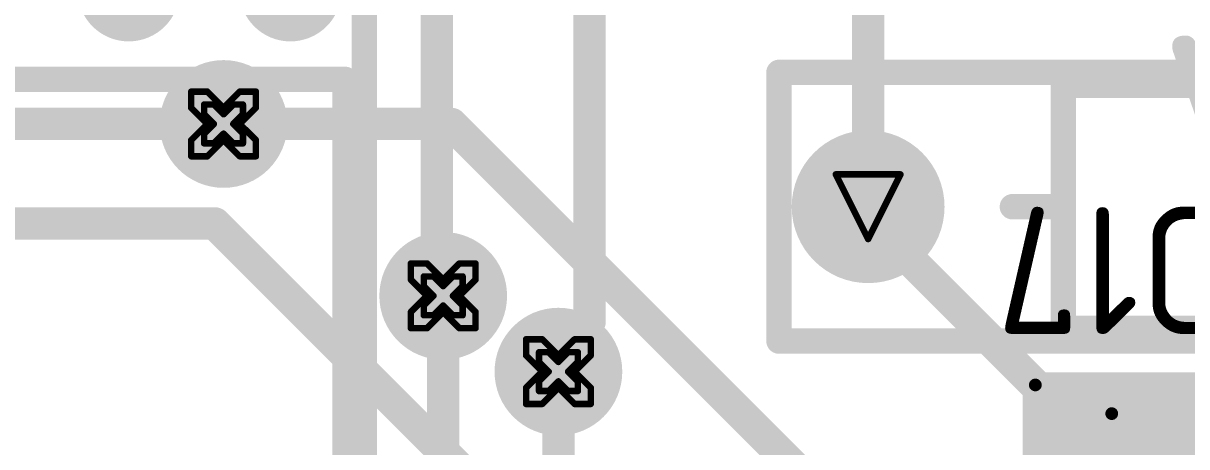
# Model space of a CAD drawing. Header units: millimetres. Extents: x 3219 to 51106, y -14166 to 2063.
# Drawn here: x 5622.96 to 5632.09, y 1775.05 to 1778.37 of the extents above; entities that cross this region are included whole.
import ezdxf

# ---------------------------------------------------------------- set-up
doc = ezdxf.new("R2010")
doc.units = ezdxf.units.MM
doc.layers.get('0').update_dxf_attribs({"lineweight": 53})
for name, color, linetype in [('Bottom Layer', 5, 'Continuous'), ('Bottom Solder', 6, 'Continuous'), ('Drill Drawing', 1, 'Continuous'), ('Mechanical 13', 56, 'Continuous'), ('Mechanical 15', 56, 'Continuous'), ('Multi-Layer', 9, 'Continuous'), ('Pad Holes', 156, 'Continuous'), ('Top 3D Body', 76, 'Continuous'), ('Top Assembly', 56, 'Continuous'), ('Top Courtyard', 56, 'Continuous'), ('Top Layer', 1, 'Continuous'), ('Top Overlay', 2, 'Continuous'), ('Top Paste', 8, 'Continuous'), ('Top Solder', 216, 'Continuous')]:
    doc.layers.add(name, color=color, linetype=linetype)
doc.styles.add('GOST type B', font='GOST_B.TTF', dxfattribs={"height": 3.5})

# ---------------------------------------------------------------- blocks, each defined once
blk = doc.blocks.new('DO_35_54')
at = {"layer": 'Bottom Layer'}
h = blk.add_hatch(color=5, dxfattribs=at)
edge = h.paths.add_edge_path()
edge.add_arc((3.813, 0), 0.6, 0, 360)
at = {"layer": 'Bottom Solder'}
h = blk.add_hatch(color=6, dxfattribs=at)
edge = h.paths.add_edge_path()
edge.add_arc((3.813, 0), 0.6, 0, 360)
at = {"layer": 'Multi-Layer'}
h = blk.add_hatch(color=9, dxfattribs=at)
edge = h.paths.add_edge_path()
edge.add_arc((3.813, 0), 0.6, 0, 360)
at = {"layer": 'Pad Holes'}
h = blk.add_hatch(color=7, dxfattribs=at)
edge = h.paths.add_edge_path()
edge.add_arc((3.813, 0), 0.35, 0, 360)
at = {"layer": 'Top Layer'}
h = blk.add_hatch(color=1, dxfattribs=at)
edge = h.paths.add_edge_path()
edge.add_arc((3.813, 0), 0.6, 0, 360)
at = {"layer": 'Top Solder'}
h = blk.add_hatch(color=216, dxfattribs=at)
edge = h.paths.add_edge_path()
edge.add_arc((3.813, 0), 0.6, 0, 360)
at = {"layer": 'Top 3D Body', "const_width": 0.2}
for points in [[(-2.28, 0.955), (2.28, 0.955)], [(2.28, 0.955), (2.28, -0.955)], [(-2.28, -0.955), (2.28, -0.955)]]:
    blk.add_lwpolyline(points, dxfattribs=at)
at = {"layer": 'Top 3D Body', "const_width": 0.1}
for points in [[(2.23, 0.955, 1), (2.33, 0.955, 1)], [(2.23, 0.955, 1), (2.33, 0.955, 1)], [(2.23, -0.955, 1), (2.33, -0.955, 1)], [(2.23, -0.955, 1), (2.33, -0.955, 1)]]:
    blk.add_lwpolyline(points, format="xyb", close=True, dxfattribs=at)
at = {"layer": 'Top Assembly', "const_width": 0.2}
for points in [[(-4.513, 1.055), (4.513, 1.055)], [(4.513, 1.055), (4.513, -1.055)], [(-4.513, -1.055), (4.513, -1.055)]]:
    blk.add_lwpolyline(points, dxfattribs=at)
at = {"layer": 'Top Assembly', "const_width": 0.1}
for points in [[(4.463, 1.055, 1), (4.563, 1.055, 1)], [(4.463, 1.055, 1), (4.563, 1.055, 1)], [(4.463, -1.055, 1), (4.563, -1.055, 1)], [(4.463, -1.055, 1), (4.563, -1.055, 1)]]:
    blk.add_lwpolyline(points, format="xyb", close=True, dxfattribs=at)
at = {"layer": 'Top Courtyard', "const_width": 0.2}
for points in [[(-4.513, 1.055), (4.513, 1.055)], [(4.513, 1.055), (4.513, -1.055)], [(-4.513, -1.055), (4.513, -1.055)]]:
    blk.add_lwpolyline(points, dxfattribs=at)
at = {"layer": 'Top Courtyard', "const_width": 0.1}
for points in [[(4.463, 1.055, 1), (4.563, 1.055, 1)], [(4.463, 1.055, 1), (4.563, 1.055, 1)], [(4.463, -1.055, 1), (4.563, -1.055, 1)], [(4.463, -1.055, 1), (4.563, -1.055, 1)]]:
    blk.add_lwpolyline(points, format="xyb", close=True, dxfattribs=at)
at = {"layer": 'Top Overlay', "const_width": 0.2}
for points in [[(-2.28, 0.955), (2.28, 0.955)], [(2.28, 0.955), (2.28, -0.955)], [(2.28, 0), (2.68, 0)], [(-2.28, -0.955), (2.28, -0.955)]]:
    blk.add_lwpolyline(points, dxfattribs=at)
at = {"layer": 'Top Overlay', "const_width": 0.1}
for points in [[(2.23, 0.955, 1), (2.33, 0.955, 1)], [(2.23, 0.955, 1), (2.33, 0.955, 1)], [(2.23, 0, 1), (2.33, 0, 1)], [(2.63, 0, 1), (2.73, 0, 1)], [(2.23, -0.955, 1), (2.33, -0.955, 1)], [(2.23, -0.955, 1), (2.33, -0.955, 1)]]:
    blk.add_lwpolyline(points, format="xyb", close=True, dxfattribs=at)
at = {"layer": 'Top Assembly', "style": 'GOST type B'}
blk.add_text('VD17', height=1, dxfattribs=at).set_placement((0, 0))
blk = doc.blocks.new('14______98')
at = {"layer": 'Top Layer'}
h = blk.add_hatch(color=1, dxfattribs=at)
edge = h.paths.add_edge_path()
edge.add_arc((5.4, -6.35), 0.3, 90, 270)
edge.add_line((5.4, -6.65), (6.4, -6.65))
edge.add_arc((6.4, -6.35), 0.3, 270, 450)
edge.add_line((6.4, -6.05), (5.4, -6.05))
h = blk.add_hatch(color=1, dxfattribs=at)
edge = h.paths.add_edge_path()
edge.add_arc((5.4, -7.62), 0.3, 90, 270)
edge.add_line((5.4, -7.92), (6.4, -7.92))
edge.add_arc((6.4, -7.62), 0.3, 270, 450)
edge.add_line((6.4, -7.32), (5.4, -7.32))
at = {"layer": 'Top Paste'}
h = blk.add_hatch(color=8, dxfattribs=at)
edge = h.paths.add_edge_path()
edge.add_arc((5.4, -6.35), 0.3, 90, 270)
edge.add_line((5.4, -6.65), (6.4, -6.65))
edge.add_arc((6.4, -6.35), 0.3, 270, 450)
edge.add_line((6.4, -6.05), (5.4, -6.05))
h = blk.add_hatch(color=8, dxfattribs=at)
edge = h.paths.add_edge_path()
edge.add_arc((5.4, -7.62), 0.3, 90, 270)
edge.add_line((5.4, -7.92), (6.4, -7.92))
edge.add_arc((6.4, -7.62), 0.3, 270, 450)
edge.add_line((6.4, -7.32), (5.4, -7.32))
at = {"layer": 'Top Solder'}
h = blk.add_hatch(color=216, dxfattribs=at)
edge = h.paths.add_edge_path()
edge.add_arc((5.4, -6.35), 0.4016, 90, 270)
edge.add_line((5.4, -6.7516), (6.4, -6.7516))
edge.add_arc((6.4, -6.35), 0.4016, 270, 450)
edge.add_line((6.4, -5.9484), (5.4, -5.9484))
h = blk.add_hatch(color=216, dxfattribs=at)
edge = h.paths.add_edge_path()
edge.add_arc((5.4, -7.62), 0.4016, 90, 270)
edge.add_line((5.4, -8.0216), (6.4, -8.0216))
edge.add_arc((6.4, -7.62), 0.4016, 270, 450)
edge.add_line((6.4, -7.2184), (5.4, -7.2184))
at = {"layer": 'Mechanical 13'}
blk.add_lwpolyline([(5.9685, -8.15, 0.1, 0.1, 0), (-0.1683, -8.15, 0.1, 0.1, 0)], format="xyseb", dxfattribs=at)
at = {"layer": 'Mechanical 15'}
blk.add_lwpolyline([(-0.75, -8.25, 0.1, 0.1, 0), (6.75, -8.25, 0.1, 0.1, 0)], format="xyseb", dxfattribs=at)
at = {"layer": 'Top Overlay'}
for points in [[(4.7, 0.45, 0.2, 0.2, 0), (4.7, -8.05, 0.2, 0.2, 0)], [(1.2, -8.05, 0.2, 0.2, 0), (4.7, -8.05, 0.2, 0.2, 0)]]:
    blk.add_lwpolyline(points, format="xyseb", dxfattribs=at)
blk.add_lwpolyline([(4.65, -8.05, 0.1, 0.1, 1), (4.75, -8.05, 0.1, 0.1, 1)], format="xyseb", close=True, dxfattribs=at)
blk.add_lwpolyline([(4.65, -8.05, 0.1, 0.1, 1), (4.75, -8.05, 0.1, 0.1, 1)], format="xyseb", close=True, dxfattribs=at)
blk = doc.blocks.new('CAP__1206_108')
at = {"layer": 'Top Layer'}
for points in [[(-2, -0.8), (-2, 0.8), (-1, 0.8), (-1, -0.8)], [(1, -0.8), (1, 0.8), (2, 0.8), (2, -0.8)]]:
    blk.add_hatch(color=1, dxfattribs=at).paths.add_polyline_path(points)
at = {"layer": 'Top Paste'}
for points in [[(-2, -0.8), (-2, 0.8), (-1, 0.8), (-1, -0.8)], [(1, -0.8), (1, 0.8), (2, 0.8), (2, -0.8)]]:
    blk.add_hatch(color=8, dxfattribs=at).paths.add_polyline_path(points)
at = {"layer": 'Top Solder'}
for points in [[(-2.1016, -0.9016), (-2.1016, 0.9016), (-0.8984, 0.9016), (-0.8984, -0.9016)], [(0.8984, -0.9016), (0.8984, 0.9016), (2.1016, 0.9016), (2.1016, -0.9016)]]:
    blk.add_hatch(color=216, dxfattribs=at).paths.add_polyline_path(points)
at = {"layer": 'Mechanical 13'}
for points in [[(1.6, 0.775, 0.1, 0.1, 0), (-1.6, 0.775, 0.1, 0.1, 0)], [(-1.6, 0.775, 0.1, 0.1, 0), (-1.6, -0.775, 0.1, 0.1, 0)], [(1.6, 0.775, 0.1, 0.1, 0), (1.6, -0.775, 0.1, 0.1, 0)], [(1.6, -0.775, 0.1, 0.1, 0), (-1.6, -0.775, 0.1, 0.1, 0)]]:
    blk.add_lwpolyline(points, format="xyseb", dxfattribs=at)
for points in [[(-1.625, 0.775, 0.05, 0.05, 1), (-1.575, 0.775, 0.05, 0.05, 1)], [(-1.625, 0.775, 0.05, 0.05, 1), (-1.575, 0.775, 0.05, 0.05, 1)], [(1.575, 0.775, 0.05, 0.05, 1), (1.625, 0.775, 0.05, 0.05, 1)], [(1.575, 0.775, 0.05, 0.05, 1), (1.625, 0.775, 0.05, 0.05, 1)], [(-1.625, -0.775, 0.05, 0.05, 1), (-1.575, -0.775, 0.05, 0.05, 1)], [(-1.625, -0.775, 0.05, 0.05, 1), (-1.575, -0.775, 0.05, 0.05, 1)], [(1.575, -0.775, 0.05, 0.05, 1), (1.625, -0.775, 0.05, 0.05, 1)], [(1.575, -0.775, 0.05, 0.05, 1), (1.625, -0.775, 0.05, 0.05, 1)]]:
    blk.add_lwpolyline(points, format="xyseb", close=True, dxfattribs=at)
at = {"layer": 'Mechanical 15'}
for points in [[(-2.2, 1, 0.1, 0.1, 0), (-2.2, -1, 0.1, 0.1, 0)], [(2.2, 1, 0.1, 0.1, 0), (-2.2, 1, 0.1, 0.1, 0)], [(2.2, 1, 0.1, 0.1, 0), (2.2, -1, 0.1, 0.1, 0)], [(0, 0.5, 0.1, 0.1, 0), (0, -0.5, 0.1, 0.1, 0)], [(0.5, 0, 0.1, 0.1, 0), (-0.5, 0, 0.1, 0.1, 0)], [(2.2, -1, 0.1, 0.1, 0), (-2.2, -1, 0.1, 0.1, 0)]]:
    blk.add_lwpolyline(points, format="xyseb", dxfattribs=at)
for points in [[(-2.225, 1, 0.05, 0.05, 1), (-2.175, 1, 0.05, 0.05, 1)], [(-2.225, 1, 0.05, 0.05, 1), (-2.175, 1, 0.05, 0.05, 1)], [(2.175, 1, 0.05, 0.05, 1), (2.225, 1, 0.05, 0.05, 1)], [(2.175, 1, 0.05, 0.05, 1), (2.225, 1, 0.05, 0.05, 1)], [(-0.025, 0.5, 0.05, 0.05, 1), (0.025, 0.5, 0.05, 0.05, 1)], [(-0.525, 0, 0.05, 0.05, 1), (-0.475, 0, 0.05, 0.05, 1)], [(0.475, 0, 0.05, 0.05, 1), (0.525, 0, 0.05, 0.05, 1)], [(-0.025, -0.5, 0.05, 0.05, 1), (0.025, -0.5, 0.05, 0.05, 1)], [(-2.225, -1, 0.05, 0.05, 1), (-2.175, -1, 0.05, 0.05, 1)], [(-2.225, -1, 0.05, 0.05, 1), (-2.175, -1, 0.05, 0.05, 1)], [(2.175, -1, 0.05, 0.05, 1), (2.225, -1, 0.05, 0.05, 1)], [(2.175, -1, 0.05, 0.05, 1), (2.225, -1, 0.05, 0.05, 1)]]:
    blk.add_lwpolyline(points, format="xyseb", close=True, dxfattribs=at)
at = {"layer": 'Top Overlay'}
for points in [[(2.2, 1, 0.2, 0.2, 0), (-2.2, 1, 0.2, 0.2, 0)], [(-2.2, 1, 0.2, 0.2, 0), (-2.2, -1, 0.2, 0.2, 0)], [(2.2, 1, 0.2, 0.2, 0), (2.2, -1, 0.2, 0.2, 0)], [(2.2, -1, 0.2, 0.2, 0), (-2.2, -1, 0.2, 0.2, 0)]]:
    blk.add_lwpolyline(points, format="xyseb", dxfattribs=at)
for points in [[(-2.25, 1, 0.1, 0.1, 1), (-2.15, 1, 0.1, 0.1, 1)], [(-2.25, 1, 0.1, 0.1, 1), (-2.15, 1, 0.1, 0.1, 1)], [(2.15, 1, 0.1, 0.1, 1), (2.25, 1, 0.1, 0.1, 1)], [(2.15, 1, 0.1, 0.1, 1), (2.25, 1, 0.1, 0.1, 1)], [(-2.25, -1, 0.1, 0.1, 1), (-2.15, -1, 0.1, 0.1, 1)], [(-2.25, -1, 0.1, 0.1, 1), (-2.15, -1, 0.1, 0.1, 1)], [(2.15, -1, 0.1, 0.1, 1), (2.25, -1, 0.1, 0.1, 1)], [(2.15, -1, 0.1, 0.1, 1), (2.25, -1, 0.1, 0.1, 1)]]:
    blk.add_lwpolyline(points, format="xyseb", close=True, dxfattribs=at)

msp = doc.modelspace()

# ---------------------------------------------------------------- hatches: boundary and pattern name
at = {"layer": 'Bottom Layer'}
h = msp.add_hatch(color=5, dxfattribs=at)
edge = h.paths.add_edge_path()
edge.add_arc((5624.5285, 1777.5831), 0.4, 0, 360)
h = msp.add_hatch(color=5, dxfattribs=at)
edge = h.paths.add_edge_path()
edge.add_arc((5626.2535, 1776.2331), 0.4, 0, 360)
h = msp.add_hatch(color=5, dxfattribs=at)
edge = h.paths.add_edge_path()
edge.add_arc((5627.1582, 1775.6378), 0.4, 0, 360)
at = {"layer": 'Bottom Solder'}
h = msp.add_hatch(color=6, dxfattribs=at)
edge = h.paths.add_edge_path()
edge.add_arc((5624.5285, 1777.5831), 0.5016, 0, 360)
h = msp.add_hatch(color=6, dxfattribs=at)
edge = h.paths.add_edge_path()
edge.add_arc((5626.2535, 1776.2331), 0.5016, 0, 360)
h = msp.add_hatch(color=6, dxfattribs=at)
edge = h.paths.add_edge_path()
edge.add_arc((5627.1582, 1775.6378), 0.5016, 0, 360)
at = {"layer": 'Top Layer'}
h = msp.add_hatch(color=1, dxfattribs=at)
edge = h.paths.add_edge_path()
edge.add_arc((5624.5285, 1777.5831), 0.4, 0, 360)
h = msp.add_hatch(color=1, dxfattribs=at)
edge = h.paths.add_edge_path()
edge.add_arc((5626.2535, 1776.2331), 0.4, 0, 360)
h = msp.add_hatch(color=1, dxfattribs=at)
edge = h.paths.add_edge_path()
edge.add_arc((5627.1582, 1775.6378), 0.4, 0, 360)
at = {"layer": 'Top Solder'}
h = msp.add_hatch(color=216, dxfattribs=at)
edge = h.paths.add_edge_path()
edge.add_arc((5624.5285, 1777.5831), 0.5016, 0, 360)
h = msp.add_hatch(color=216, dxfattribs=at)
edge = h.paths.add_edge_path()
edge.add_arc((5626.2535, 1776.2331), 0.5016, 0, 360)
h = msp.add_hatch(color=216, dxfattribs=at)
edge = h.paths.add_edge_path()
edge.add_arc((5627.1582, 1775.6378), 0.5016, 0, 360)

# ---------------------------------------------------------------- linework, layer by layer
at = {"layer": 'Bottom Layer'}
for points in [[(5627.4035, 1776.0309, 0.254, 0.254, 0), (5627.4035, 1782.5581, 0.254, 0.254, 0)], [(5626.2035, 1776.2831, 0.254, 0.254, 0), (5626.2035, 1779.3642, 0.254, 0.254, 0)], [(5621.8473, 1777.5831, 0.254, 0.254, 0), (5624.5285, 1777.5831, 0.254, 0.254, 0)], [(5612.8095, 1776.8021, 0.254, 0.254, 0), (5624.4595, 1776.8021, 0.254, 0.254, 0)], [(5624.4595, 1776.8021, 0.254, 0.254, 0), (5626.8035, 1774.4581, 0.254, 0.254, 0)], [(5626.2035, 1776.2831, 0.254, 0.254, 0), (5626.2535, 1776.2331, 0.254, 0.254, 0)], [(5627.1582, 1775.7856, 0.254, 0.254, 0), (5627.4035, 1776.0309, 0.254, 0.254, 0)], [(5627.1582, 1775.6378, 0.254, 0.254, 0), (5627.1582, 1775.7856, 0.254, 0.254, 0)]]:
    msp.add_lwpolyline(points, format="xyseb", dxfattribs=at)
for points in [[(5624.465, 1777.5831, 0.127, 0.127, 1), (5624.592, 1777.5831, 0.127, 0.127, 1)], [(5624.396, 1776.8021, 0.127, 0.127, 1), (5624.523, 1776.8021, 0.127, 0.127, 1)], [(5624.396, 1776.8021, 0.127, 0.127, 1), (5624.523, 1776.8021, 0.127, 0.127, 1)], [(5626.14, 1776.2831, 0.127, 0.127, 1), (5626.267, 1776.2831, 0.127, 0.127, 1)], [(5626.14, 1776.2831, 0.127, 0.127, 1), (5626.267, 1776.2831, 0.127, 0.127, 1)], [(5626.19, 1776.2331, 0.127, 0.127, 1), (5626.317, 1776.2331, 0.127, 0.127, 1)], [(5627.34, 1776.0309, 0.127, 0.127, 1), (5627.467, 1776.0309, 0.127, 0.127, 1)], [(5627.34, 1776.0309, 0.127, 0.127, 1), (5627.467, 1776.0309, 0.127, 0.127, 1)], [(5627.0947, 1775.7856, 0.127, 0.127, 1), (5627.2217, 1775.7856, 0.127, 0.127, 1)], [(5627.0947, 1775.7856, 0.127, 0.127, 1), (5627.2217, 1775.7856, 0.127, 0.127, 1)], [(5627.0947, 1775.6378, 0.127, 0.127, 1), (5627.2217, 1775.6378, 0.127, 0.127, 1)]]:
    msp.add_lwpolyline(points, format="xyseb", close=True, dxfattribs=at)
at = {"layer": 'Drill Drawing'}
for points in [[(5624.2745, 1777.7101, 0.0508, 0.0508, 0), (5624.2745, 1777.8371, 0.0508, 0.0508, 0)], [(5624.2745, 1777.8371, 0.0508, 0.0508, 0), (5624.4015, 1777.8371, 0.0508, 0.0508, 0)], [(5624.4015, 1777.8371, 0.0508, 0.0508, 0), (5624.5285, 1777.7101, 0.0508, 0.0508, 0)], [(5624.5285, 1777.7101, 0.0508, 0.0508, 0), (5624.6555, 1777.8371, 0.0508, 0.0508, 0)], [(5624.6555, 1777.8371, 0.0508, 0.0508, 0), (5624.7825, 1777.8371, 0.0508, 0.0508, 0)], [(5624.7825, 1777.7101, 0.0508, 0.0508, 0), (5624.7825, 1777.8371, 0.0508, 0.0508, 0)], [(5624.3761, 1777.6593, 0.0508, 0.0508, 0), (5624.3761, 1777.7355, 0.0508, 0.0508, 0)], [(5624.3761, 1777.7355, 0.0508, 0.0508, 0), (5624.4523, 1777.7355, 0.0508, 0.0508, 0)], [(5624.4523, 1777.7355, 0.0508, 0.0508, 0), (5624.5285, 1777.6593, 0.0508, 0.0508, 0)], [(5624.5285, 1777.6593, 0.0508, 0.0508, 0), (5624.6047, 1777.7355, 0.0508, 0.0508, 0)], [(5624.6047, 1777.7355, 0.0508, 0.0508, 0), (5624.6809, 1777.7355, 0.0508, 0.0508, 0)], [(5624.6809, 1777.6593, 0.0508, 0.0508, 0), (5624.6809, 1777.7355, 0.0508, 0.0508, 0)], [(5624.2745, 1777.7101, 0.0508, 0.0508, 0), (5624.4015, 1777.5831, 0.0508, 0.0508, 0)], [(5624.3761, 1777.6593, 0.0508, 0.0508, 0), (5624.4523, 1777.5831, 0.0508, 0.0508, 0)], [(5624.6047, 1777.5831, 0.0508, 0.0508, 0), (5624.6809, 1777.6593, 0.0508, 0.0508, 0)], [(5624.6555, 1777.5831, 0.0508, 0.0508, 0), (5624.7825, 1777.7101, 0.0508, 0.0508, 0)], [(5624.2745, 1777.4561, 0.0508, 0.0508, 0), (5624.4015, 1777.5831, 0.0508, 0.0508, 0)], [(5624.3761, 1777.5069, 0.0508, 0.0508, 0), (5624.4523, 1777.5831, 0.0508, 0.0508, 0)], [(5624.6047, 1777.5831, 0.0508, 0.0508, 0), (5624.6809, 1777.5069, 0.0508, 0.0508, 0)], [(5624.6555, 1777.5831, 0.0508, 0.0508, 0), (5624.7825, 1777.4561, 0.0508, 0.0508, 0)], [(5624.2745, 1777.3291, 0.0508, 0.0508, 0), (5624.2745, 1777.4561, 0.0508, 0.0508, 0)], [(5624.3761, 1777.4307, 0.0508, 0.0508, 0), (5624.3761, 1777.5069, 0.0508, 0.0508, 0)], [(5624.4015, 1777.3291, 0.0508, 0.0508, 0), (5624.5285, 1777.4561, 0.0508, 0.0508, 0)], [(5624.4523, 1777.4307, 0.0508, 0.0508, 0), (5624.5285, 1777.5069, 0.0508, 0.0508, 0)], [(5624.5285, 1777.5069, 0.0508, 0.0508, 0), (5624.6047, 1777.4307, 0.0508, 0.0508, 0)], [(5624.5285, 1777.4561, 0.0508, 0.0508, 0), (5624.6555, 1777.3291, 0.0508, 0.0508, 0)], [(5624.6809, 1777.4307, 0.0508, 0.0508, 0), (5624.6809, 1777.5069, 0.0508, 0.0508, 0)], [(5624.7825, 1777.3291, 0.0508, 0.0508, 0), (5624.7825, 1777.4561, 0.0508, 0.0508, 0)], [(5624.3761, 1777.4307, 0.0508, 0.0508, 0), (5624.4523, 1777.4307, 0.0508, 0.0508, 0)], [(5624.6047, 1777.4307, 0.0508, 0.0508, 0), (5624.6809, 1777.4307, 0.0508, 0.0508, 0)], [(5624.2745, 1777.3291, 0.0508, 0.0508, 0), (5624.4015, 1777.3291, 0.0508, 0.0508, 0)], [(5624.6555, 1777.3291, 0.0508, 0.0508, 0), (5624.7825, 1777.3291, 0.0508, 0.0508, 0)], [(5629.3365, 1777.1871, 0.0508, 0.0508, 0), (5629.8445, 1777.1871, 0.0508, 0.0508, 0)], [(5629.3365, 1777.1871, 0.0508, 0.0508, 0), (5629.5905, 1776.6791, 0.0508, 0.0508, 0)], [(5629.5905, 1776.6791, 0.0508, 0.0508, 0), (5629.8445, 1777.1871, 0.0508, 0.0508, 0)], [(5625.9995, 1776.3601, 0.0508, 0.0508, 0), (5625.9995, 1776.4871, 0.0508, 0.0508, 0)], [(5625.9995, 1776.4871, 0.0508, 0.0508, 0), (5626.1265, 1776.4871, 0.0508, 0.0508, 0)], [(5626.1265, 1776.4871, 0.0508, 0.0508, 0), (5626.2535, 1776.3601, 0.0508, 0.0508, 0)], [(5626.2535, 1776.3601, 0.0508, 0.0508, 0), (5626.3805, 1776.4871, 0.0508, 0.0508, 0)], [(5626.3805, 1776.4871, 0.0508, 0.0508, 0), (5626.5075, 1776.4871, 0.0508, 0.0508, 0)], [(5626.5075, 1776.3601, 0.0508, 0.0508, 0), (5626.5075, 1776.4871, 0.0508, 0.0508, 0)], [(5625.9995, 1776.3601, 0.0508, 0.0508, 0), (5626.1265, 1776.2331, 0.0508, 0.0508, 0)], [(5626.1011, 1776.3093, 0.0508, 0.0508, 0), (5626.1011, 1776.3855, 0.0508, 0.0508, 0)], [(5626.1011, 1776.3855, 0.0508, 0.0508, 0), (5626.1773, 1776.3855, 0.0508, 0.0508, 0)], [(5626.1773, 1776.3855, 0.0508, 0.0508, 0), (5626.2535, 1776.3093, 0.0508, 0.0508, 0)], [(5626.2535, 1776.3093, 0.0508, 0.0508, 0), (5626.3297, 1776.3855, 0.0508, 0.0508, 0)], [(5626.3297, 1776.3855, 0.0508, 0.0508, 0), (5626.4059, 1776.3855, 0.0508, 0.0508, 0)], [(5626.3805, 1776.2331, 0.0508, 0.0508, 0), (5626.5075, 1776.3601, 0.0508, 0.0508, 0)], [(5626.4059, 1776.3093, 0.0508, 0.0508, 0), (5626.4059, 1776.3855, 0.0508, 0.0508, 0)], [(5626.1011, 1776.3093, 0.0508, 0.0508, 0), (5626.1773, 1776.2331, 0.0508, 0.0508, 0)], [(5626.3297, 1776.2331, 0.0508, 0.0508, 0), (5626.4059, 1776.3093, 0.0508, 0.0508, 0)], [(5625.9995, 1776.1061, 0.0508, 0.0508, 0), (5626.1265, 1776.2331, 0.0508, 0.0508, 0)], [(5626.1011, 1776.1569, 0.0508, 0.0508, 0), (5626.1773, 1776.2331, 0.0508, 0.0508, 0)], [(5626.3297, 1776.2331, 0.0508, 0.0508, 0), (5626.4059, 1776.1569, 0.0508, 0.0508, 0)], [(5626.3805, 1776.2331, 0.0508, 0.0508, 0), (5626.5075, 1776.1061, 0.0508, 0.0508, 0)], [(5625.9995, 1775.9791, 0.0508, 0.0508, 0), (5625.9995, 1776.1061, 0.0508, 0.0508, 0)], [(5626.1011, 1776.0807, 0.0508, 0.0508, 0), (5626.1011, 1776.1569, 0.0508, 0.0508, 0)], [(5626.1011, 1776.0807, 0.0508, 0.0508, 0), (5626.1773, 1776.0807, 0.0508, 0.0508, 0)], [(5626.1265, 1775.9791, 0.0508, 0.0508, 0), (5626.2535, 1776.1061, 0.0508, 0.0508, 0)], [(5626.1773, 1776.0807, 0.0508, 0.0508, 0), (5626.2535, 1776.1569, 0.0508, 0.0508, 0)], [(5626.2535, 1776.1569, 0.0508, 0.0508, 0), (5626.3297, 1776.0807, 0.0508, 0.0508, 0)], [(5626.2535, 1776.1061, 0.0508, 0.0508, 0), (5626.3805, 1775.9791, 0.0508, 0.0508, 0)], [(5626.3297, 1776.0807, 0.0508, 0.0508, 0), (5626.4059, 1776.0807, 0.0508, 0.0508, 0)], [(5626.4059, 1776.0807, 0.0508, 0.0508, 0), (5626.4059, 1776.1569, 0.0508, 0.0508, 0)], [(5626.5075, 1775.9791, 0.0508, 0.0508, 0), (5626.5075, 1776.1061, 0.0508, 0.0508, 0)], [(5625.9995, 1775.9791, 0.0508, 0.0508, 0), (5626.1265, 1775.9791, 0.0508, 0.0508, 0)], [(5626.3805, 1775.9791, 0.0508, 0.0508, 0), (5626.5075, 1775.9791, 0.0508, 0.0508, 0)], [(5626.9042, 1775.7648, 0.0508, 0.0508, 0), (5626.9042, 1775.8918, 0.0508, 0.0508, 0)], [(5626.9042, 1775.8918, 0.0508, 0.0508, 0), (5627.0312, 1775.8918, 0.0508, 0.0508, 0)], [(5627.0312, 1775.8918, 0.0508, 0.0508, 0), (5627.1582, 1775.7648, 0.0508, 0.0508, 0)], [(5627.1582, 1775.7648, 0.0508, 0.0508, 0), (5627.2852, 1775.8918, 0.0508, 0.0508, 0)], [(5627.2852, 1775.8918, 0.0508, 0.0508, 0), (5627.4122, 1775.8918, 0.0508, 0.0508, 0)], [(5627.4122, 1775.7648, 0.0508, 0.0508, 0), (5627.4122, 1775.8918, 0.0508, 0.0508, 0)], [(5626.9042, 1775.7648, 0.0508, 0.0508, 0), (5627.0312, 1775.6378, 0.0508, 0.0508, 0)], [(5627.0058, 1775.714, 0.0508, 0.0508, 0), (5627.0058, 1775.7902, 0.0508, 0.0508, 0)], [(5627.0058, 1775.7902, 0.0508, 0.0508, 0), (5627.082, 1775.7902, 0.0508, 0.0508, 0)], [(5627.0058, 1775.714, 0.0508, 0.0508, 0), (5627.082, 1775.6378, 0.0508, 0.0508, 0)], [(5627.082, 1775.7902, 0.0508, 0.0508, 0), (5627.1582, 1775.714, 0.0508, 0.0508, 0)], [(5627.1582, 1775.714, 0.0508, 0.0508, 0), (5627.2344, 1775.7902, 0.0508, 0.0508, 0)], [(5627.2344, 1775.7902, 0.0508, 0.0508, 0), (5627.3106, 1775.7902, 0.0508, 0.0508, 0)], [(5627.2344, 1775.6378, 0.0508, 0.0508, 0), (5627.3106, 1775.714, 0.0508, 0.0508, 0)], [(5627.2852, 1775.6378, 0.0508, 0.0508, 0), (5627.4122, 1775.7648, 0.0508, 0.0508, 0)], [(5627.3106, 1775.714, 0.0508, 0.0508, 0), (5627.3106, 1775.7902, 0.0508, 0.0508, 0)], [(5626.9042, 1775.5108, 0.0508, 0.0508, 0), (5627.0312, 1775.6378, 0.0508, 0.0508, 0)], [(5627.0058, 1775.5616, 0.0508, 0.0508, 0), (5627.082, 1775.6378, 0.0508, 0.0508, 0)], [(5627.2344, 1775.6378, 0.0508, 0.0508, 0), (5627.3106, 1775.5616, 0.0508, 0.0508, 0)], [(5627.2852, 1775.6378, 0.0508, 0.0508, 0), (5627.4122, 1775.5108, 0.0508, 0.0508, 0)], [(5627.0058, 1775.4854, 0.0508, 0.0508, 0), (5627.0058, 1775.5616, 0.0508, 0.0508, 0)], [(5627.082, 1775.4854, 0.0508, 0.0508, 0), (5627.1582, 1775.5616, 0.0508, 0.0508, 0)], [(5627.1582, 1775.5616, 0.0508, 0.0508, 0), (5627.2344, 1775.4854, 0.0508, 0.0508, 0)], [(5627.3106, 1775.4854, 0.0508, 0.0508, 0), (5627.3106, 1775.5616, 0.0508, 0.0508, 0)], [(5626.9042, 1775.3838, 0.0508, 0.0508, 0), (5626.9042, 1775.5108, 0.0508, 0.0508, 0)], [(5627.0058, 1775.4854, 0.0508, 0.0508, 0), (5627.082, 1775.4854, 0.0508, 0.0508, 0)], [(5627.0312, 1775.3838, 0.0508, 0.0508, 0), (5627.1582, 1775.5108, 0.0508, 0.0508, 0)], [(5627.1582, 1775.5108, 0.0508, 0.0508, 0), (5627.2852, 1775.3838, 0.0508, 0.0508, 0)], [(5627.2344, 1775.4854, 0.0508, 0.0508, 0), (5627.3106, 1775.4854, 0.0508, 0.0508, 0)], [(5627.4122, 1775.3838, 0.0508, 0.0508, 0), (5627.4122, 1775.5108, 0.0508, 0.0508, 0)], [(5626.9042, 1775.3838, 0.0508, 0.0508, 0), (5627.0312, 1775.3838, 0.0508, 0.0508, 0)], [(5627.2852, 1775.3838, 0.0508, 0.0508, 0), (5627.4122, 1775.3838, 0.0508, 0.0508, 0)]]:
    msp.add_lwpolyline(points, format="xyseb", dxfattribs=at)
for points in [[(5624.2618, 1777.8371, 0.0254, 0.0254, 1), (5624.2872, 1777.8371, 0.0254, 0.0254, 1)], [(5624.2618, 1777.8371, 0.0254, 0.0254, 1), (5624.2872, 1777.8371, 0.0254, 0.0254, 1)], [(5624.3888, 1777.8371, 0.0254, 0.0254, 1), (5624.4142, 1777.8371, 0.0254, 0.0254, 1)], [(5624.3888, 1777.8371, 0.0254, 0.0254, 1), (5624.4142, 1777.8371, 0.0254, 0.0254, 1)], [(5624.6428, 1777.8371, 0.0254, 0.0254, 1), (5624.6682, 1777.8371, 0.0254, 0.0254, 1)], [(5624.6428, 1777.8371, 0.0254, 0.0254, 1), (5624.6682, 1777.8371, 0.0254, 0.0254, 1)], [(5624.7698, 1777.8371, 0.0254, 0.0254, 1), (5624.7952, 1777.8371, 0.0254, 0.0254, 1)], [(5624.7698, 1777.8371, 0.0254, 0.0254, 1), (5624.7952, 1777.8371, 0.0254, 0.0254, 1)], [(5624.3634, 1777.7355, 0.0254, 0.0254, 1), (5624.3888, 1777.7355, 0.0254, 0.0254, 1)], [(5624.3634, 1777.7355, 0.0254, 0.0254, 1), (5624.3888, 1777.7355, 0.0254, 0.0254, 1)], [(5624.4396, 1777.7355, 0.0254, 0.0254, 1), (5624.465, 1777.7355, 0.0254, 0.0254, 1)], [(5624.4396, 1777.7355, 0.0254, 0.0254, 1), (5624.465, 1777.7355, 0.0254, 0.0254, 1)], [(5624.592, 1777.7355, 0.0254, 0.0254, 1), (5624.6174, 1777.7355, 0.0254, 0.0254, 1)], [(5624.592, 1777.7355, 0.0254, 0.0254, 1), (5624.6174, 1777.7355, 0.0254, 0.0254, 1)], [(5624.6682, 1777.7355, 0.0254, 0.0254, 1), (5624.6936, 1777.7355, 0.0254, 0.0254, 1)], [(5624.6682, 1777.7355, 0.0254, 0.0254, 1), (5624.6936, 1777.7355, 0.0254, 0.0254, 1)], [(5624.2618, 1777.7101, 0.0254, 0.0254, 1), (5624.2872, 1777.7101, 0.0254, 0.0254, 1)], [(5624.2618, 1777.7101, 0.0254, 0.0254, 1), (5624.2872, 1777.7101, 0.0254, 0.0254, 1)], [(5624.3634, 1777.6593, 0.0254, 0.0254, 1), (5624.3888, 1777.6593, 0.0254, 0.0254, 1)], [(5624.3634, 1777.6593, 0.0254, 0.0254, 1), (5624.3888, 1777.6593, 0.0254, 0.0254, 1)], [(5624.5158, 1777.7101, 0.0254, 0.0254, 1), (5624.5412, 1777.7101, 0.0254, 0.0254, 1)], [(5624.5158, 1777.7101, 0.0254, 0.0254, 1), (5624.5412, 1777.7101, 0.0254, 0.0254, 1)], [(5624.5158, 1777.6593, 0.0254, 0.0254, 1), (5624.5412, 1777.6593, 0.0254, 0.0254, 1)], [(5624.5158, 1777.6593, 0.0254, 0.0254, 1), (5624.5412, 1777.6593, 0.0254, 0.0254, 1)], [(5624.6682, 1777.6593, 0.0254, 0.0254, 1), (5624.6936, 1777.6593, 0.0254, 0.0254, 1)], [(5624.6682, 1777.6593, 0.0254, 0.0254, 1), (5624.6936, 1777.6593, 0.0254, 0.0254, 1)], [(5624.7698, 1777.7101, 0.0254, 0.0254, 1), (5624.7952, 1777.7101, 0.0254, 0.0254, 1)], [(5624.7698, 1777.7101, 0.0254, 0.0254, 1), (5624.7952, 1777.7101, 0.0254, 0.0254, 1)], [(5624.3888, 1777.5831, 0.0254, 0.0254, 1), (5624.4142, 1777.5831, 0.0254, 0.0254, 1)], [(5624.3888, 1777.5831, 0.0254, 0.0254, 1), (5624.4142, 1777.5831, 0.0254, 0.0254, 1)], [(5624.4396, 1777.5831, 0.0254, 0.0254, 1), (5624.465, 1777.5831, 0.0254, 0.0254, 1)], [(5624.4396, 1777.5831, 0.0254, 0.0254, 1), (5624.465, 1777.5831, 0.0254, 0.0254, 1)], [(5624.592, 1777.5831, 0.0254, 0.0254, 1), (5624.6174, 1777.5831, 0.0254, 0.0254, 1)], [(5624.592, 1777.5831, 0.0254, 0.0254, 1), (5624.6174, 1777.5831, 0.0254, 0.0254, 1)], [(5624.6428, 1777.5831, 0.0254, 0.0254, 1), (5624.6682, 1777.5831, 0.0254, 0.0254, 1)], [(5624.6428, 1777.5831, 0.0254, 0.0254, 1), (5624.6682, 1777.5831, 0.0254, 0.0254, 1)], [(5624.2618, 1777.4561, 0.0254, 0.0254, 1), (5624.2872, 1777.4561, 0.0254, 0.0254, 1)], [(5624.2618, 1777.4561, 0.0254, 0.0254, 1), (5624.2872, 1777.4561, 0.0254, 0.0254, 1)], [(5624.3634, 1777.5069, 0.0254, 0.0254, 1), (5624.3888, 1777.5069, 0.0254, 0.0254, 1)], [(5624.3634, 1777.5069, 0.0254, 0.0254, 1), (5624.3888, 1777.5069, 0.0254, 0.0254, 1)], [(5624.5158, 1777.5069, 0.0254, 0.0254, 1), (5624.5412, 1777.5069, 0.0254, 0.0254, 1)], [(5624.5158, 1777.5069, 0.0254, 0.0254, 1), (5624.5412, 1777.5069, 0.0254, 0.0254, 1)], [(5624.5158, 1777.4561, 0.0254, 0.0254, 1), (5624.5412, 1777.4561, 0.0254, 0.0254, 1)], [(5624.5158, 1777.4561, 0.0254, 0.0254, 1), (5624.5412, 1777.4561, 0.0254, 0.0254, 1)], [(5624.6682, 1777.5069, 0.0254, 0.0254, 1), (5624.6936, 1777.5069, 0.0254, 0.0254, 1)], [(5624.6682, 1777.5069, 0.0254, 0.0254, 1), (5624.6936, 1777.5069, 0.0254, 0.0254, 1)], [(5624.7698, 1777.4561, 0.0254, 0.0254, 1), (5624.7952, 1777.4561, 0.0254, 0.0254, 1)], [(5624.7698, 1777.4561, 0.0254, 0.0254, 1), (5624.7952, 1777.4561, 0.0254, 0.0254, 1)], [(5624.3634, 1777.4307, 0.0254, 0.0254, 1), (5624.3888, 1777.4307, 0.0254, 0.0254, 1)], [(5624.3634, 1777.4307, 0.0254, 0.0254, 1), (5624.3888, 1777.4307, 0.0254, 0.0254, 1)], [(5624.4396, 1777.4307, 0.0254, 0.0254, 1), (5624.465, 1777.4307, 0.0254, 0.0254, 1)], [(5624.4396, 1777.4307, 0.0254, 0.0254, 1), (5624.465, 1777.4307, 0.0254, 0.0254, 1)], [(5624.592, 1777.4307, 0.0254, 0.0254, 1), (5624.6174, 1777.4307, 0.0254, 0.0254, 1)], [(5624.592, 1777.4307, 0.0254, 0.0254, 1), (5624.6174, 1777.4307, 0.0254, 0.0254, 1)], [(5624.6682, 1777.4307, 0.0254, 0.0254, 1), (5624.6936, 1777.4307, 0.0254, 0.0254, 1)], [(5624.6682, 1777.4307, 0.0254, 0.0254, 1), (5624.6936, 1777.4307, 0.0254, 0.0254, 1)], [(5624.2618, 1777.3291, 0.0254, 0.0254, 1), (5624.2872, 1777.3291, 0.0254, 0.0254, 1)], [(5624.2618, 1777.3291, 0.0254, 0.0254, 1), (5624.2872, 1777.3291, 0.0254, 0.0254, 1)], [(5624.3888, 1777.3291, 0.0254, 0.0254, 1), (5624.4142, 1777.3291, 0.0254, 0.0254, 1)], [(5624.3888, 1777.3291, 0.0254, 0.0254, 1), (5624.4142, 1777.3291, 0.0254, 0.0254, 1)], [(5624.6428, 1777.3291, 0.0254, 0.0254, 1), (5624.6682, 1777.3291, 0.0254, 0.0254, 1)], [(5624.6428, 1777.3291, 0.0254, 0.0254, 1), (5624.6682, 1777.3291, 0.0254, 0.0254, 1)], [(5624.7698, 1777.3291, 0.0254, 0.0254, 1), (5624.7952, 1777.3291, 0.0254, 0.0254, 1)], [(5624.7698, 1777.3291, 0.0254, 0.0254, 1), (5624.7952, 1777.3291, 0.0254, 0.0254, 1)], [(5629.3238, 1777.1871, 0.0254, 0.0254, 1), (5629.3492, 1777.1871, 0.0254, 0.0254, 1)], [(5629.3238, 1777.1871, 0.0254, 0.0254, 1), (5629.3492, 1777.1871, 0.0254, 0.0254, 1)], [(5629.8318, 1777.1871, 0.0254, 0.0254, 1), (5629.8572, 1777.1871, 0.0254, 0.0254, 1)], [(5629.8318, 1777.1871, 0.0254, 0.0254, 1), (5629.8572, 1777.1871, 0.0254, 0.0254, 1)], [(5629.5778, 1776.6791, 0.0254, 0.0254, 1), (5629.6032, 1776.6791, 0.0254, 0.0254, 1)], [(5629.5778, 1776.6791, 0.0254, 0.0254, 1), (5629.6032, 1776.6791, 0.0254, 0.0254, 1)], [(5625.9868, 1776.4871, 0.0254, 0.0254, 1), (5626.0122, 1776.4871, 0.0254, 0.0254, 1)], [(5625.9868, 1776.4871, 0.0254, 0.0254, 1), (5626.0122, 1776.4871, 0.0254, 0.0254, 1)], [(5626.1138, 1776.4871, 0.0254, 0.0254, 1), (5626.1392, 1776.4871, 0.0254, 0.0254, 1)], [(5626.1138, 1776.4871, 0.0254, 0.0254, 1), (5626.1392, 1776.4871, 0.0254, 0.0254, 1)], [(5626.3678, 1776.4871, 0.0254, 0.0254, 1), (5626.3932, 1776.4871, 0.0254, 0.0254, 1)], [(5626.3678, 1776.4871, 0.0254, 0.0254, 1), (5626.3932, 1776.4871, 0.0254, 0.0254, 1)], [(5626.4948, 1776.4871, 0.0254, 0.0254, 1), (5626.5202, 1776.4871, 0.0254, 0.0254, 1)], [(5626.4948, 1776.4871, 0.0254, 0.0254, 1), (5626.5202, 1776.4871, 0.0254, 0.0254, 1)], [(5625.9868, 1776.3601, 0.0254, 0.0254, 1), (5626.0122, 1776.3601, 0.0254, 0.0254, 1)], [(5625.9868, 1776.3601, 0.0254, 0.0254, 1), (5626.0122, 1776.3601, 0.0254, 0.0254, 1)], [(5626.0884, 1776.3855, 0.0254, 0.0254, 1), (5626.1138, 1776.3855, 0.0254, 0.0254, 1)], [(5626.0884, 1776.3855, 0.0254, 0.0254, 1), (5626.1138, 1776.3855, 0.0254, 0.0254, 1)], [(5626.1646, 1776.3855, 0.0254, 0.0254, 1), (5626.19, 1776.3855, 0.0254, 0.0254, 1)], [(5626.1646, 1776.3855, 0.0254, 0.0254, 1), (5626.19, 1776.3855, 0.0254, 0.0254, 1)], [(5626.2408, 1776.3601, 0.0254, 0.0254, 1), (5626.2662, 1776.3601, 0.0254, 0.0254, 1)], [(5626.2408, 1776.3601, 0.0254, 0.0254, 1), (5626.2662, 1776.3601, 0.0254, 0.0254, 1)], [(5626.317, 1776.3855, 0.0254, 0.0254, 1), (5626.3424, 1776.3855, 0.0254, 0.0254, 1)], [(5626.317, 1776.3855, 0.0254, 0.0254, 1), (5626.3424, 1776.3855, 0.0254, 0.0254, 1)], [(5626.3932, 1776.3855, 0.0254, 0.0254, 1), (5626.4186, 1776.3855, 0.0254, 0.0254, 1)], [(5626.3932, 1776.3855, 0.0254, 0.0254, 1), (5626.4186, 1776.3855, 0.0254, 0.0254, 1)], [(5626.4948, 1776.3601, 0.0254, 0.0254, 1), (5626.5202, 1776.3601, 0.0254, 0.0254, 1)], [(5626.4948, 1776.3601, 0.0254, 0.0254, 1), (5626.5202, 1776.3601, 0.0254, 0.0254, 1)], [(5626.0884, 1776.3093, 0.0254, 0.0254, 1), (5626.1138, 1776.3093, 0.0254, 0.0254, 1)], [(5626.0884, 1776.3093, 0.0254, 0.0254, 1), (5626.1138, 1776.3093, 0.0254, 0.0254, 1)], [(5626.2408, 1776.3093, 0.0254, 0.0254, 1), (5626.2662, 1776.3093, 0.0254, 0.0254, 1)], [(5626.2408, 1776.3093, 0.0254, 0.0254, 1), (5626.2662, 1776.3093, 0.0254, 0.0254, 1)], [(5626.3932, 1776.3093, 0.0254, 0.0254, 1), (5626.4186, 1776.3093, 0.0254, 0.0254, 1)], [(5626.3932, 1776.3093, 0.0254, 0.0254, 1), (5626.4186, 1776.3093, 0.0254, 0.0254, 1)], [(5626.1138, 1776.2331, 0.0254, 0.0254, 1), (5626.1392, 1776.2331, 0.0254, 0.0254, 1)], [(5626.1138, 1776.2331, 0.0254, 0.0254, 1), (5626.1392, 1776.2331, 0.0254, 0.0254, 1)], [(5626.1646, 1776.2331, 0.0254, 0.0254, 1), (5626.19, 1776.2331, 0.0254, 0.0254, 1)], [(5626.1646, 1776.2331, 0.0254, 0.0254, 1), (5626.19, 1776.2331, 0.0254, 0.0254, 1)], [(5626.317, 1776.2331, 0.0254, 0.0254, 1), (5626.3424, 1776.2331, 0.0254, 0.0254, 1)], [(5626.317, 1776.2331, 0.0254, 0.0254, 1), (5626.3424, 1776.2331, 0.0254, 0.0254, 1)], [(5626.3678, 1776.2331, 0.0254, 0.0254, 1), (5626.3932, 1776.2331, 0.0254, 0.0254, 1)], [(5626.3678, 1776.2331, 0.0254, 0.0254, 1), (5626.3932, 1776.2331, 0.0254, 0.0254, 1)], [(5625.9868, 1776.1061, 0.0254, 0.0254, 1), (5626.0122, 1776.1061, 0.0254, 0.0254, 1)], [(5625.9868, 1776.1061, 0.0254, 0.0254, 1), (5626.0122, 1776.1061, 0.0254, 0.0254, 1)], [(5626.0884, 1776.1569, 0.0254, 0.0254, 1), (5626.1138, 1776.1569, 0.0254, 0.0254, 1)], [(5626.0884, 1776.1569, 0.0254, 0.0254, 1), (5626.1138, 1776.1569, 0.0254, 0.0254, 1)], [(5626.0884, 1776.0807, 0.0254, 0.0254, 1), (5626.1138, 1776.0807, 0.0254, 0.0254, 1)], [(5626.0884, 1776.0807, 0.0254, 0.0254, 1), (5626.1138, 1776.0807, 0.0254, 0.0254, 1)], [(5626.1646, 1776.0807, 0.0254, 0.0254, 1), (5626.19, 1776.0807, 0.0254, 0.0254, 1)], [(5626.1646, 1776.0807, 0.0254, 0.0254, 1), (5626.19, 1776.0807, 0.0254, 0.0254, 1)], [(5626.2408, 1776.1569, 0.0254, 0.0254, 1), (5626.2662, 1776.1569, 0.0254, 0.0254, 1)], [(5626.2408, 1776.1569, 0.0254, 0.0254, 1), (5626.2662, 1776.1569, 0.0254, 0.0254, 1)], [(5626.2408, 1776.1061, 0.0254, 0.0254, 1), (5626.2662, 1776.1061, 0.0254, 0.0254, 1)], [(5626.2408, 1776.1061, 0.0254, 0.0254, 1), (5626.2662, 1776.1061, 0.0254, 0.0254, 1)], [(5626.317, 1776.0807, 0.0254, 0.0254, 1), (5626.3424, 1776.0807, 0.0254, 0.0254, 1)], [(5626.317, 1776.0807, 0.0254, 0.0254, 1), (5626.3424, 1776.0807, 0.0254, 0.0254, 1)], [(5626.3932, 1776.1569, 0.0254, 0.0254, 1), (5626.4186, 1776.1569, 0.0254, 0.0254, 1)], [(5626.3932, 1776.1569, 0.0254, 0.0254, 1), (5626.4186, 1776.1569, 0.0254, 0.0254, 1)], [(5626.3932, 1776.0807, 0.0254, 0.0254, 1), (5626.4186, 1776.0807, 0.0254, 0.0254, 1)], [(5626.3932, 1776.0807, 0.0254, 0.0254, 1), (5626.4186, 1776.0807, 0.0254, 0.0254, 1)], [(5626.4948, 1776.1061, 0.0254, 0.0254, 1), (5626.5202, 1776.1061, 0.0254, 0.0254, 1)], [(5626.4948, 1776.1061, 0.0254, 0.0254, 1), (5626.5202, 1776.1061, 0.0254, 0.0254, 1)], [(5625.9868, 1775.9791, 0.0254, 0.0254, 1), (5626.0122, 1775.9791, 0.0254, 0.0254, 1)], [(5625.9868, 1775.9791, 0.0254, 0.0254, 1), (5626.0122, 1775.9791, 0.0254, 0.0254, 1)], [(5626.1138, 1775.9791, 0.0254, 0.0254, 1), (5626.1392, 1775.9791, 0.0254, 0.0254, 1)], [(5626.1138, 1775.9791, 0.0254, 0.0254, 1), (5626.1392, 1775.9791, 0.0254, 0.0254, 1)], [(5626.3678, 1775.9791, 0.0254, 0.0254, 1), (5626.3932, 1775.9791, 0.0254, 0.0254, 1)], [(5626.3678, 1775.9791, 0.0254, 0.0254, 1), (5626.3932, 1775.9791, 0.0254, 0.0254, 1)], [(5626.4948, 1775.9791, 0.0254, 0.0254, 1), (5626.5202, 1775.9791, 0.0254, 0.0254, 1)], [(5626.4948, 1775.9791, 0.0254, 0.0254, 1), (5626.5202, 1775.9791, 0.0254, 0.0254, 1)], [(5626.8915, 1775.8918, 0.0254, 0.0254, 1), (5626.9169, 1775.8918, 0.0254, 0.0254, 1)], [(5626.8915, 1775.8918, 0.0254, 0.0254, 1), (5626.9169, 1775.8918, 0.0254, 0.0254, 1)], [(5627.0185, 1775.8918, 0.0254, 0.0254, 1), (5627.0439, 1775.8918, 0.0254, 0.0254, 1)], [(5627.0185, 1775.8918, 0.0254, 0.0254, 1), (5627.0439, 1775.8918, 0.0254, 0.0254, 1)], [(5627.2725, 1775.8918, 0.0254, 0.0254, 1), (5627.2979, 1775.8918, 0.0254, 0.0254, 1)], [(5627.2725, 1775.8918, 0.0254, 0.0254, 1), (5627.2979, 1775.8918, 0.0254, 0.0254, 1)], [(5627.3995, 1775.8918, 0.0254, 0.0254, 1), (5627.4249, 1775.8918, 0.0254, 0.0254, 1)], [(5627.3995, 1775.8918, 0.0254, 0.0254, 1), (5627.4249, 1775.8918, 0.0254, 0.0254, 1)], [(5626.8915, 1775.7648, 0.0254, 0.0254, 1), (5626.9169, 1775.7648, 0.0254, 0.0254, 1)], [(5626.8915, 1775.7648, 0.0254, 0.0254, 1), (5626.9169, 1775.7648, 0.0254, 0.0254, 1)], [(5626.9931, 1775.7902, 0.0254, 0.0254, 1), (5627.0185, 1775.7902, 0.0254, 0.0254, 1)], [(5626.9931, 1775.7902, 0.0254, 0.0254, 1), (5627.0185, 1775.7902, 0.0254, 0.0254, 1)], [(5626.9931, 1775.714, 0.0254, 0.0254, 1), (5627.0185, 1775.714, 0.0254, 0.0254, 1)], [(5626.9931, 1775.714, 0.0254, 0.0254, 1), (5627.0185, 1775.714, 0.0254, 0.0254, 1)], [(5627.0693, 1775.7902, 0.0254, 0.0254, 1), (5627.0947, 1775.7902, 0.0254, 0.0254, 1)], [(5627.0693, 1775.7902, 0.0254, 0.0254, 1), (5627.0947, 1775.7902, 0.0254, 0.0254, 1)], [(5627.1455, 1775.7648, 0.0254, 0.0254, 1), (5627.1709, 1775.7648, 0.0254, 0.0254, 1)], [(5627.1455, 1775.7648, 0.0254, 0.0254, 1), (5627.1709, 1775.7648, 0.0254, 0.0254, 1)], [(5627.1455, 1775.714, 0.0254, 0.0254, 1), (5627.1709, 1775.714, 0.0254, 0.0254, 1)], [(5627.1455, 1775.714, 0.0254, 0.0254, 1), (5627.1709, 1775.714, 0.0254, 0.0254, 1)], [(5627.2217, 1775.7902, 0.0254, 0.0254, 1), (5627.2471, 1775.7902, 0.0254, 0.0254, 1)], [(5627.2217, 1775.7902, 0.0254, 0.0254, 1), (5627.2471, 1775.7902, 0.0254, 0.0254, 1)], [(5627.2979, 1775.7902, 0.0254, 0.0254, 1), (5627.3233, 1775.7902, 0.0254, 0.0254, 1)], [(5627.2979, 1775.7902, 0.0254, 0.0254, 1), (5627.3233, 1775.7902, 0.0254, 0.0254, 1)], [(5627.2979, 1775.714, 0.0254, 0.0254, 1), (5627.3233, 1775.714, 0.0254, 0.0254, 1)], [(5627.2979, 1775.714, 0.0254, 0.0254, 1), (5627.3233, 1775.714, 0.0254, 0.0254, 1)], [(5627.3995, 1775.7648, 0.0254, 0.0254, 1), (5627.4249, 1775.7648, 0.0254, 0.0254, 1)], [(5627.3995, 1775.7648, 0.0254, 0.0254, 1), (5627.4249, 1775.7648, 0.0254, 0.0254, 1)], [(5627.0185, 1775.6378, 0.0254, 0.0254, 1), (5627.0439, 1775.6378, 0.0254, 0.0254, 1)], [(5627.0185, 1775.6378, 0.0254, 0.0254, 1), (5627.0439, 1775.6378, 0.0254, 0.0254, 1)], [(5627.0693, 1775.6378, 0.0254, 0.0254, 1), (5627.0947, 1775.6378, 0.0254, 0.0254, 1)], [(5627.0693, 1775.6378, 0.0254, 0.0254, 1), (5627.0947, 1775.6378, 0.0254, 0.0254, 1)], [(5627.2217, 1775.6378, 0.0254, 0.0254, 1), (5627.2471, 1775.6378, 0.0254, 0.0254, 1)], [(5627.2217, 1775.6378, 0.0254, 0.0254, 1), (5627.2471, 1775.6378, 0.0254, 0.0254, 1)], [(5627.2725, 1775.6378, 0.0254, 0.0254, 1), (5627.2979, 1775.6378, 0.0254, 0.0254, 1)], [(5627.2725, 1775.6378, 0.0254, 0.0254, 1), (5627.2979, 1775.6378, 0.0254, 0.0254, 1)], [(5626.9931, 1775.5616, 0.0254, 0.0254, 1), (5627.0185, 1775.5616, 0.0254, 0.0254, 1)], [(5626.9931, 1775.5616, 0.0254, 0.0254, 1), (5627.0185, 1775.5616, 0.0254, 0.0254, 1)], [(5627.1455, 1775.5616, 0.0254, 0.0254, 1), (5627.1709, 1775.5616, 0.0254, 0.0254, 1)], [(5627.1455, 1775.5616, 0.0254, 0.0254, 1), (5627.1709, 1775.5616, 0.0254, 0.0254, 1)], [(5627.2979, 1775.5616, 0.0254, 0.0254, 1), (5627.3233, 1775.5616, 0.0254, 0.0254, 1)], [(5627.2979, 1775.5616, 0.0254, 0.0254, 1), (5627.3233, 1775.5616, 0.0254, 0.0254, 1)], [(5626.8915, 1775.5108, 0.0254, 0.0254, 1), (5626.9169, 1775.5108, 0.0254, 0.0254, 1)], [(5626.8915, 1775.5108, 0.0254, 0.0254, 1), (5626.9169, 1775.5108, 0.0254, 0.0254, 1)], [(5626.9931, 1775.4854, 0.0254, 0.0254, 1), (5627.0185, 1775.4854, 0.0254, 0.0254, 1)], [(5626.9931, 1775.4854, 0.0254, 0.0254, 1), (5627.0185, 1775.4854, 0.0254, 0.0254, 1)], [(5627.0693, 1775.4854, 0.0254, 0.0254, 1), (5627.0947, 1775.4854, 0.0254, 0.0254, 1)], [(5627.0693, 1775.4854, 0.0254, 0.0254, 1), (5627.0947, 1775.4854, 0.0254, 0.0254, 1)], [(5627.1455, 1775.5108, 0.0254, 0.0254, 1), (5627.1709, 1775.5108, 0.0254, 0.0254, 1)], [(5627.1455, 1775.5108, 0.0254, 0.0254, 1), (5627.1709, 1775.5108, 0.0254, 0.0254, 1)], [(5627.2217, 1775.4854, 0.0254, 0.0254, 1), (5627.2471, 1775.4854, 0.0254, 0.0254, 1)], [(5627.2217, 1775.4854, 0.0254, 0.0254, 1), (5627.2471, 1775.4854, 0.0254, 0.0254, 1)], [(5627.2979, 1775.4854, 0.0254, 0.0254, 1), (5627.3233, 1775.4854, 0.0254, 0.0254, 1)], [(5627.2979, 1775.4854, 0.0254, 0.0254, 1), (5627.3233, 1775.4854, 0.0254, 0.0254, 1)], [(5627.3995, 1775.5108, 0.0254, 0.0254, 1), (5627.4249, 1775.5108, 0.0254, 0.0254, 1)], [(5627.3995, 1775.5108, 0.0254, 0.0254, 1), (5627.4249, 1775.5108, 0.0254, 0.0254, 1)], [(5626.8915, 1775.3838, 0.0254, 0.0254, 1), (5626.9169, 1775.3838, 0.0254, 0.0254, 1)], [(5626.8915, 1775.3838, 0.0254, 0.0254, 1), (5626.9169, 1775.3838, 0.0254, 0.0254, 1)], [(5627.0185, 1775.3838, 0.0254, 0.0254, 1), (5627.0439, 1775.3838, 0.0254, 0.0254, 1)], [(5627.0185, 1775.3838, 0.0254, 0.0254, 1), (5627.0439, 1775.3838, 0.0254, 0.0254, 1)], [(5627.2725, 1775.3838, 0.0254, 0.0254, 1), (5627.2979, 1775.3838, 0.0254, 0.0254, 1)], [(5627.2725, 1775.3838, 0.0254, 0.0254, 1), (5627.2979, 1775.3838, 0.0254, 0.0254, 1)], [(5627.3995, 1775.3838, 0.0254, 0.0254, 1), (5627.4249, 1775.3838, 0.0254, 0.0254, 1)], [(5627.3995, 1775.3838, 0.0254, 0.0254, 1), (5627.4249, 1775.3838, 0.0254, 0.0254, 1)]]:
    msp.add_lwpolyline(points, format="xyseb", close=True, dxfattribs=at)
at = {"layer": 'Top Layer'}
for points in [[(5629.5905, 1776.9331, 0.254, 0.254, 0), (5629.5905, 1779.9461, 0.254, 0.254, 0)], [(5624.5285, 1777.5831, 0.254, 0.254, 0), (5626.3175, 1777.5831, 0.254, 0.254, 0)], [(5626.3175, 1777.5831, 0.254, 0.254, 0), (5631.7925, 1772.1081, 0.254, 0.254, 0)], [(5631.6035, 1774.8331, 0.254, 0.254, 0), (5634.1035, 1777.3331, 0.254, 0.254, 0)], [(5629.5905, 1776.8461, 0.254, 0.254, 0), (5629.5905, 1776.9331, 0.254, 0.254, 0)], [(5629.5905, 1776.8461, 0.254, 0.254, 0), (5631.6035, 1774.8331, 0.254, 0.254, 0)], [(5626.2535, 1772.97, 0.254, 0.254, 0), (5626.2535, 1776.2331, 0.254, 0.254, 0)], [(5627.1582, 1774.6527, 0.254, 0.254, 0), (5627.1582, 1775.6378, 0.254, 0.254, 0)]]:
    msp.add_lwpolyline(points, format="xyseb", dxfattribs=at)
for points in [[(5624.465, 1777.5831, 0.127, 0.127, 1), (5624.592, 1777.5831, 0.127, 0.127, 1)], [(5626.254, 1777.5831, 0.127, 0.127, 1), (5626.381, 1777.5831, 0.127, 0.127, 1)], [(5626.254, 1777.5831, 0.127, 0.127, 1), (5626.381, 1777.5831, 0.127, 0.127, 1)], [(5629.527, 1776.9331, 0.127, 0.127, 1), (5629.654, 1776.9331, 0.127, 0.127, 1)], [(5629.527, 1776.9331, 0.127, 0.127, 1), (5629.654, 1776.9331, 0.127, 0.127, 1)], [(5629.527, 1776.8461, 0.127, 0.127, 1), (5629.654, 1776.8461, 0.127, 0.127, 1)], [(5629.527, 1776.8461, 0.127, 0.127, 1), (5629.654, 1776.8461, 0.127, 0.127, 1)], [(5626.19, 1776.2331, 0.127, 0.127, 1), (5626.317, 1776.2331, 0.127, 0.127, 1)], [(5627.0947, 1775.6378, 0.127, 0.127, 1), (5627.2217, 1775.6378, 0.127, 0.127, 1)]]:
    msp.add_lwpolyline(points, format="xyseb", close=True, dxfattribs=at)

# ---------------------------------------------------------------- block references
for name, p, rotation in [('14______98', (5617.4335, 1773.2331), 90), ('DO_35_54', (5633.4035, 1776.9331), 180), ('CAP__1206_108', (5633.1035, 1774.5331), 180)]:
    msp.add_blockref(name, p, dxfattribs=dict(rotation=rotation))

# ---------------------------------------------------------------- texts
at = {"layer": 'Top Overlay', "style": 'GOST type B'}
msp.add_text('VD8', height=2, dxfattribs=at).set_placement((5631.8417, 1776.2832))

doc.saveas('drawing.dxf')
